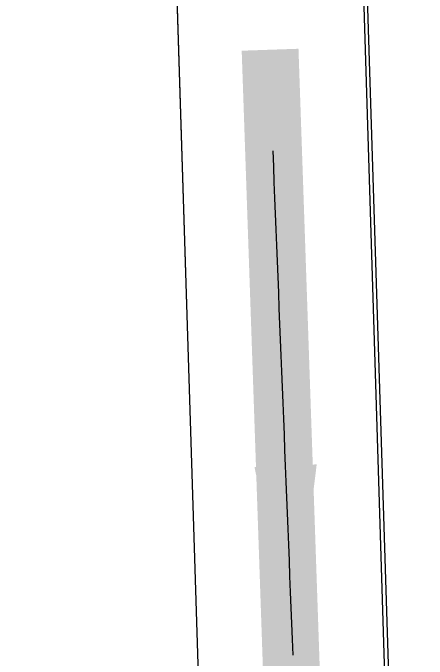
# Model space of a CAD drawing. Extents: x 634962 to 644935, y 5969185 to 5972988.
# Drawn here: x 641668.9 to 641712.6, y 5971113 to 5971181.2 of the extents above; entities that cross this region are included whole.
import ezdxf

# ---------------------------------------------------------------- set-up
doc = ezdxf.new("R2010")
doc.units = 0
doc.header["$LTSCALE"] = 5
for name, color, linetype in [('AS-POWER-OH-ATCO PIPELINES', 241, 'foc-OHPOWER'), ('AS-ROADS', 254, 'Continuous'), ('L-SEC', 7, 'Continuous'), ('T-ACCESS POINTS', 170, 'Continuous')]:
    doc.layers.add(name, color=color, linetype=linetype)
doc.layers.add('AS-TELUS-ATCO PIPELINES', color=7, linetype='foc-TEL', lineweight=9, true_color=0xff9c38)
doc.styles.add('18', font='ARIALN.TTF', dxfattribs={"height": 18})
doc.styles.add('foc-LtypeFont', font='ARIALN.TTF', dxfattribs={"height": 7.35})
doc.linetypes.add('foc-OHPOWER', pattern='A,10,-1,["O/P",foc-LtypeFont,S=0.2,R=0,X=-0.5,Y=-0.75],-3.25', length=14.25)
doc.linetypes.add('foc-TEL', pattern='A,2,-1,["T",foc-LtypeFont,S=0.2,R=0,X=-0.425,Y=-0.75],-1.24,8', length=12.24)
doc.linetypes.add('foc-TEL-NOLINE', pattern='A,0,-2,["T",foc-LtypeFont,S=0.2,R=0,X=-0.425,Y=-0.75],-10.24', length=12.24)
doc.dimstyles.new('Compass Frac 10 000', dxfattribs={"dimscale": 10, "dimtxt": 18, "dimasz": 2, "dimexe": 0.2, "dimexo": 0.0625, "dimgap": 0.5, "dimtad": 0, "dimdec": 0, "dimzin": 0, "dimdsep": 46, "dimtxsty": '18', "dimcen": 0.1, "dimse1": 1, "dimse2": 1, "dimclrd": 256, "dimclrt": 256, "dimaunit": 1, "dimadec": 4, "dimazin": 0, "dimtfac": 0.06, "dimtdec": 0, "dimtofl": 0, "dimtmove": 0, "dimatfit": 1, "dimfxl": 0.2, "dimtolj": 1, "dimtzin": 0, "dimlwd": -1, "dimarcsym": 0})

msp = doc.modelspace()

# ---------------------------------------------------------------- linework, layer by layer
at = {"layer": 'AS-POWER-OH-ATCO PIPELINES'}
msp.add_lwpolyline([(641711.542, 5971002.157), (641687.201, 5971789.115), (641676.806, 5972110.151), (641674.555, 5972181.047)], dxfattribs=at)
at = {"layer": 'AS-ROADS', "const_width": 5.998, "flags": 128}
msp.add_lwpolyline([(641696.067, 5971177.282), (641705.91, 5970890.664), (641708.436, 5970804.491)], dxfattribs=at)
at = {"layer": 'AS-TELUS-ATCO PIPELINES', "linetype": 'foc-TEL-NOLINE', "flags": 128}
msp.add_lwpolyline([(641698.098, 5970806.651), (641692.54, 5970982.38), (641667.094, 5971788.508), (641653.101, 5972223.151), (641546.783, 5972432.447)], dxfattribs=at)
at = {"layer": 'L-SEC'}
for p, q in [((641712.64, 5970983.049), (641699.919, 5971386.081)), ((641679.817, 5971385.444), (641692.54, 5970982.38))]:
    msp.add_line(p, q, dxfattribs=at)

# ---------------------------------------------------------------- leaders
at = {"layer": 'T-ACCESS POINTS', "path_type": 1}
msp.add_leader([(641698.499, 5971113.41), (641696.38, 5971166.617)], dimstyle='Compass Frac 10 000', override={"dimgap": 0.5, "dimtad": 0}, dxfattribs=at)

doc.saveas('drawing.dxf')
